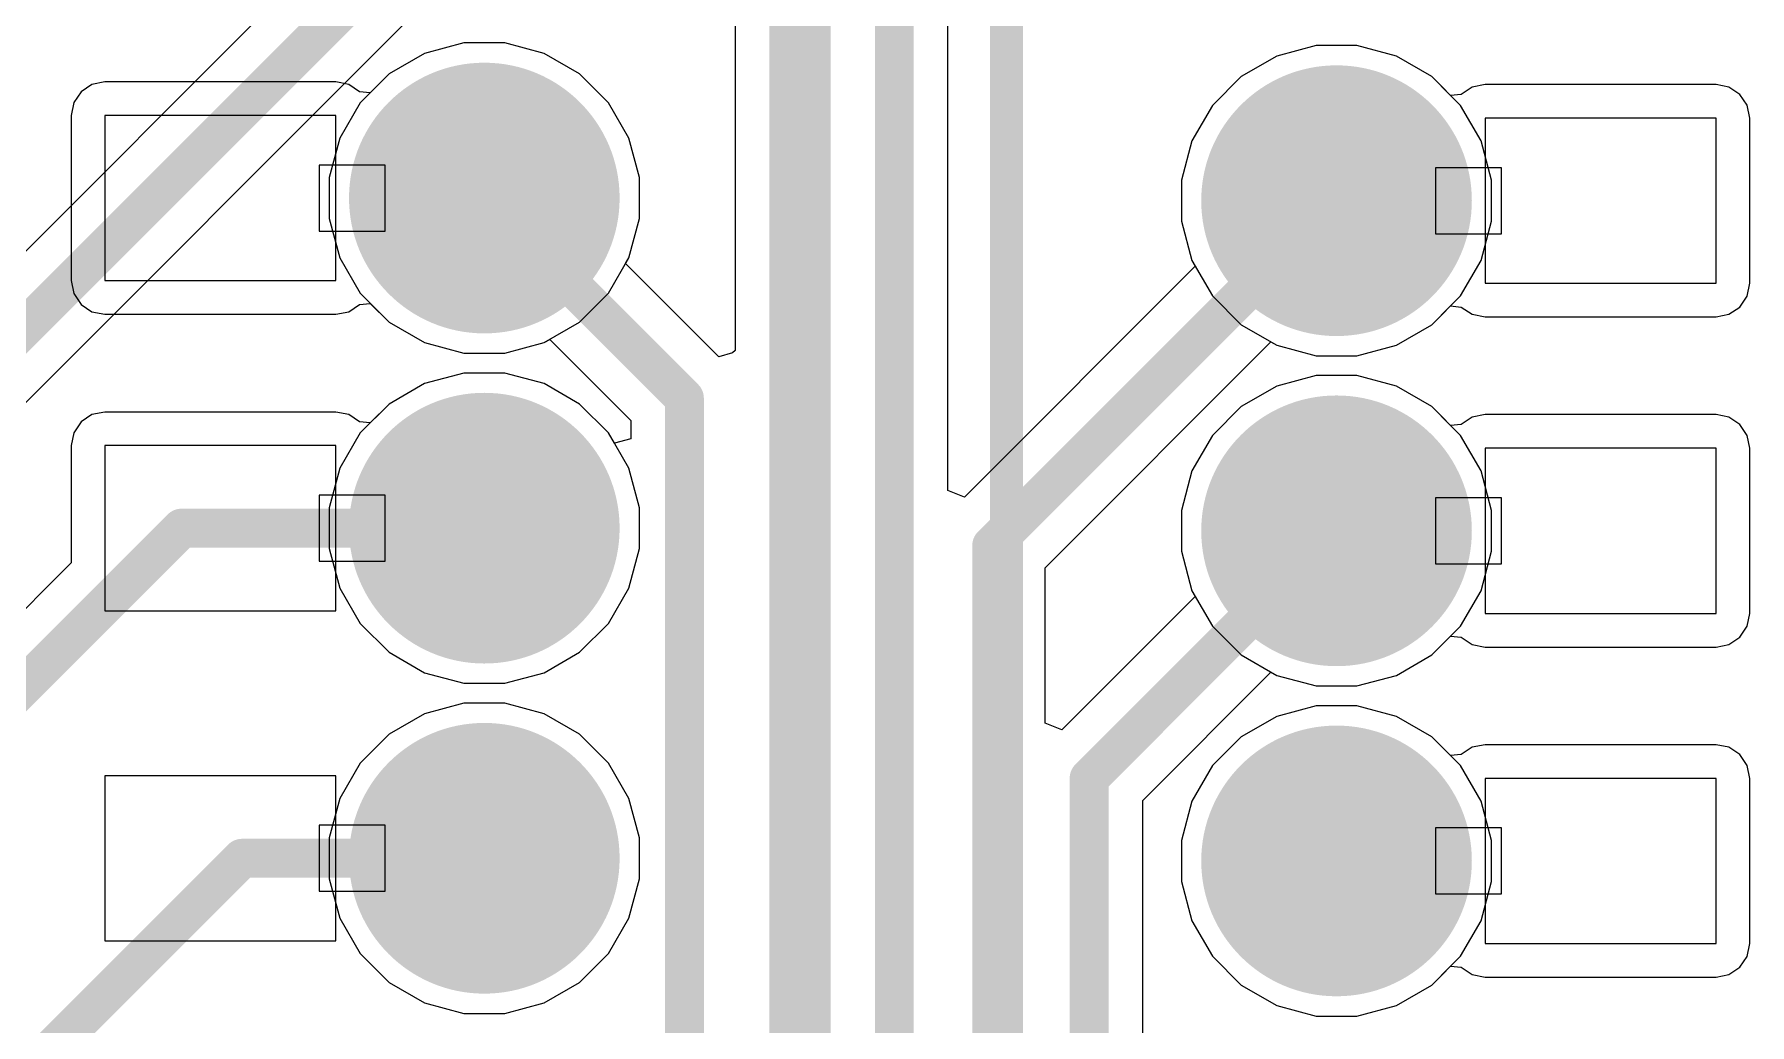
# Model space of a CAD drawing. Header units: inches. Extents: x -0.01 to 4.3, y -0.01 to 7.88.
# Drawn here: x 3.116 to 3.636, y 6.487 to 6.787 of the extents above; entities that cross this region are included whole.
import ezdxf

# ---------------------------------------------------------------- set-up
doc = ezdxf.new("R2010")
doc.units = ezdxf.units.IN
doc.header["$MEASUREMENT"] = 0
for name, color, linetype in [('Bottom Layer', 5, 'Continuous'), ('Bottom Solder', 6, 'Continuous'), ('Multi-Layer', 9, 'Continuous'), ('Pad Holes', 156, 'Continuous'), ('Top Layer', 1, 'Continuous'), ('Top Overlay', 2, 'Continuous'), ('Top Solder', 216, 'Continuous')]:
    doc.layers.add(name, color=color, linetype=linetype)

# ---------------------------------------------------------------- blocks, each defined once
blk = doc.blocks.new('B___P____31')
at = {"layer": 'Bottom Layer'}
h = blk.add_hatch(color=5, dxfattribs=at)
edge = h.paths.add_edge_path()
edge.add_arc((0.3, -0.15), 0.037, 0, 360)
h = blk.add_hatch(color=5, dxfattribs=at)
edge = h.paths.add_edge_path()
edge.add_arc((0.3, -0.25), 0.037, 0, 360)
h = blk.add_hatch(color=5, dxfattribs=at)
edge = h.paths.add_edge_path()
edge.add_arc((0.3, -0.35), 0.037, 0, 360)
at = {"layer": 'Bottom Solder'}
h = blk.add_hatch(color=6, dxfattribs=at)
edge = h.paths.add_edge_path()
edge.add_arc((0.3, -0.15), 0.041, 0, 360)
h = blk.add_hatch(color=6, dxfattribs=at)
edge = h.paths.add_edge_path()
edge.add_arc((0.3, -0.25), 0.041, 0, 360)
h = blk.add_hatch(color=6, dxfattribs=at)
edge = h.paths.add_edge_path()
edge.add_arc((0.3, -0.35), 0.041, 0, 360)
at = {"layer": 'Multi-Layer'}
h = blk.add_hatch(color=9, dxfattribs=at)
edge = h.paths.add_edge_path()
edge.add_arc((0.3, -0.15), 0.037, 0, 360)
h = blk.add_hatch(color=9, dxfattribs=at)
edge = h.paths.add_edge_path()
edge.add_arc((0.3, -0.25), 0.037, 0, 360)
h = blk.add_hatch(color=9, dxfattribs=at)
edge = h.paths.add_edge_path()
edge.add_arc((0.3, -0.35), 0.037, 0, 360)
at = {"layer": 'Pad Holes'}
h = blk.add_hatch(color=7, dxfattribs=at)
edge = h.paths.add_edge_path()
edge.add_arc((0.3, -0.15), 0.02, 0, 360)
h = blk.add_hatch(color=7, dxfattribs=at)
edge = h.paths.add_edge_path()
edge.add_arc((0.3, -0.25), 0.02, 0, 360)
h = blk.add_hatch(color=7, dxfattribs=at)
edge = h.paths.add_edge_path()
edge.add_arc((0.3, -0.35), 0.02, 0, 360)
at = {"layer": 'Top Layer'}
h = blk.add_hatch(color=1, dxfattribs=at)
edge = h.paths.add_edge_path()
edge.add_arc((0.3, -0.15), 0.037, 0, 360)
h = blk.add_hatch(color=1, dxfattribs=at)
edge = h.paths.add_edge_path()
edge.add_arc((0.3, -0.25), 0.037, 0, 360)
h = blk.add_hatch(color=1, dxfattribs=at)
edge = h.paths.add_edge_path()
edge.add_arc((0.3, -0.35), 0.037, 0, 360)
at = {"layer": 'Top Solder'}
h = blk.add_hatch(color=216, dxfattribs=at)
edge = h.paths.add_edge_path()
edge.add_arc((0.3, -0.15), 0.041, 0, 360)
h = blk.add_hatch(color=216, dxfattribs=at)
edge = h.paths.add_edge_path()
edge.add_arc((0.3, -0.25), 0.041, 0, 360)
h = blk.add_hatch(color=216, dxfattribs=at)
edge = h.paths.add_edge_path()
edge.add_arc((0.3, -0.35), 0.041, 0, 360)
at = {"layer": 'Bottom Layer'}
for p, q in [((0.255, -0.125), (0.185, -0.125)), ((0.185, -0.125), (0.185, -0.175)), ((0.255, -0.175), (0.255, -0.125)), ((0.27, -0.14), (0.25, -0.14)), ((0.25, -0.14), (0.25, -0.16)), ((0.27, -0.16), (0.27, -0.14)), ((0.25, -0.16), (0.27, -0.16)), ((0.185, -0.175), (0.255, -0.175)), ((0.255, -0.225), (0.185, -0.225)), ((0.185, -0.225), (0.185, -0.275)), ((0.255, -0.275), (0.255, -0.225)), ((0.27, -0.24), (0.25, -0.24)), ((0.25, -0.24), (0.25, -0.26)), ((0.27, -0.26), (0.27, -0.24)), ((0.25, -0.26), (0.27, -0.26)), ((0.185, -0.275), (0.255, -0.275)), ((0.255, -0.325), (0.185, -0.325)), ((0.185, -0.325), (0.185, -0.375)), ((0.255, -0.375), (0.255, -0.325)), ((0.27, -0.34), (0.25, -0.34)), ((0.25, -0.34), (0.25, -0.36)), ((0.27, -0.36), (0.27, -0.34)), ((0.25, -0.36), (0.27, -0.36)), ((0.185, -0.375), (0.255, -0.375))]:
    blk.add_line(p, q, dxfattribs=at)
at = {"layer": 'Top Overlay'}
blk.add_lwpolyline([(0.4, 1.05, 0.01, 0.01, 0), (0.4, -1.05, 0.01, 0.01, 0)], format="xyseb", dxfattribs=at)
blk = doc.blocks.new('B___P____32')
at = {"layer": 'Bottom Layer'}
h = blk.add_hatch(color=5, dxfattribs=at)
edge = h.paths.add_edge_path()
edge.add_arc((-0.3, -0.15), 0.037, 0, 360)
h = blk.add_hatch(color=5, dxfattribs=at)
edge = h.paths.add_edge_path()
edge.add_arc((-0.3, -0.25), 0.037, 0, 360)
h = blk.add_hatch(color=5, dxfattribs=at)
edge = h.paths.add_edge_path()
edge.add_arc((-0.3, -0.35), 0.037, 0, 360)
at = {"layer": 'Bottom Solder'}
h = blk.add_hatch(color=6, dxfattribs=at)
edge = h.paths.add_edge_path()
edge.add_arc((-0.3, -0.15), 0.041, 0, 360)
h = blk.add_hatch(color=6, dxfattribs=at)
edge = h.paths.add_edge_path()
edge.add_arc((-0.3, -0.25), 0.041, 0, 360)
h = blk.add_hatch(color=6, dxfattribs=at)
edge = h.paths.add_edge_path()
edge.add_arc((-0.3, -0.35), 0.041, 0, 360)
at = {"layer": 'Multi-Layer'}
h = blk.add_hatch(color=9, dxfattribs=at)
edge = h.paths.add_edge_path()
edge.add_arc((-0.3, -0.15), 0.037, 0, 360)
h = blk.add_hatch(color=9, dxfattribs=at)
edge = h.paths.add_edge_path()
edge.add_arc((-0.3, -0.25), 0.037, 0, 360)
h = blk.add_hatch(color=9, dxfattribs=at)
edge = h.paths.add_edge_path()
edge.add_arc((-0.3, -0.35), 0.037, 0, 360)
at = {"layer": 'Pad Holes'}
h = blk.add_hatch(color=7, dxfattribs=at)
edge = h.paths.add_edge_path()
edge.add_arc((-0.3, -0.15), 0.02, 0, 360)
h = blk.add_hatch(color=7, dxfattribs=at)
edge = h.paths.add_edge_path()
edge.add_arc((-0.3, -0.25), 0.02, 0, 360)
h = blk.add_hatch(color=7, dxfattribs=at)
edge = h.paths.add_edge_path()
edge.add_arc((-0.3, -0.35), 0.02, 0, 360)
at = {"layer": 'Top Layer'}
h = blk.add_hatch(color=1, dxfattribs=at)
edge = h.paths.add_edge_path()
edge.add_arc((-0.3, -0.15), 0.037, 0, 360)
h = blk.add_hatch(color=1, dxfattribs=at)
edge = h.paths.add_edge_path()
edge.add_arc((-0.3, -0.25), 0.037, 0, 360)
h = blk.add_hatch(color=1, dxfattribs=at)
edge = h.paths.add_edge_path()
edge.add_arc((-0.3, -0.35), 0.037, 0, 360)
at = {"layer": 'Top Solder'}
h = blk.add_hatch(color=216, dxfattribs=at)
edge = h.paths.add_edge_path()
edge.add_arc((-0.3, -0.15), 0.041, 0, 360)
h = blk.add_hatch(color=216, dxfattribs=at)
edge = h.paths.add_edge_path()
edge.add_arc((-0.3, -0.25), 0.041, 0, 360)
h = blk.add_hatch(color=216, dxfattribs=at)
edge = h.paths.add_edge_path()
edge.add_arc((-0.3, -0.35), 0.041, 0, 360)
at = {"layer": 'Bottom Layer'}
for p, q in [((-0.255, -0.125), (-0.255, -0.175)), ((-0.185, -0.125), (-0.255, -0.125)), ((-0.185, -0.175), (-0.185, -0.125)), ((-0.27, -0.14), (-0.27, -0.16)), ((-0.25, -0.14), (-0.27, -0.14)), ((-0.25, -0.16), (-0.25, -0.14)), ((-0.27, -0.16), (-0.25, -0.16)), ((-0.255, -0.175), (-0.185, -0.175)), ((-0.255, -0.225), (-0.255, -0.275)), ((-0.185, -0.225), (-0.255, -0.225)), ((-0.185, -0.275), (-0.185, -0.225)), ((-0.27, -0.24), (-0.27, -0.26)), ((-0.25, -0.24), (-0.27, -0.24)), ((-0.25, -0.26), (-0.25, -0.24)), ((-0.27, -0.26), (-0.25, -0.26)), ((-0.255, -0.275), (-0.185, -0.275)), ((-0.255, -0.325), (-0.255, -0.375)), ((-0.185, -0.325), (-0.255, -0.325)), ((-0.185, -0.375), (-0.185, -0.325)), ((-0.27, -0.34), (-0.27, -0.36)), ((-0.25, -0.34), (-0.27, -0.34)), ((-0.25, -0.36), (-0.25, -0.34)), ((-0.27, -0.36), (-0.25, -0.36)), ((-0.255, -0.375), (-0.185, -0.375))]:
    blk.add_line(p, q, dxfattribs=at)
at = {"layer": 'Top Overlay'}
blk.add_lwpolyline([(-0.4, 1.05, 0.01, 0.01, 0), (-0.4, -1.05, 0.01, 0.01, 0)], format="xyseb", dxfattribs=at)

msp = doc.modelspace()

# ---------------------------------------------------------------- linework, layer by layer
at = {"layer": 'Bottom Layer'}
for p, q in [((3.32878, 7.06163), (3.32878, 6.69157)), ((3.39322, 6.64922), (3.39322, 6.90087)), ((3.24657, 6.7848), (3.23461, 6.78159)), ((3.25894, 6.7848), (3.24657, 6.7848)), ((3.2709, 6.78159), (3.25894, 6.7848)), ((3.50481, 6.784), (3.49286, 6.7808)), ((3.51719, 6.784), (3.50481, 6.784)), ((3.52914, 6.7808), (3.51719, 6.784)), ((3.23461, 6.78159), (3.2239, 6.7754)), ((3.28161, 6.7754), (3.2709, 6.78159)), ((3.49286, 6.7808), (3.48214, 6.77461)), ((3.53986, 6.77461), (3.52914, 6.7808)), ((3.2239, 6.7754), (3.21818, 6.76969)), ((3.29037, 6.76665), (3.28161, 6.7754)), ((3.48214, 6.77461), (3.47339, 6.76586)), ((3.54558, 6.76889), (3.53986, 6.77461)), ((3.13055, 6.77), (3.12834, 6.7667)), ((3.13385, 6.77222), (3.13055, 6.77)), ((3.13776, 6.77299), (3.13385, 6.77222)), ((3.20776, 6.77299), (3.13776, 6.77299)), ((3.21166, 6.77222), (3.20776, 6.77299)), ((3.21497, 6.77001), (3.21166, 6.77222)), ((3.21818, 6.76969), (3.21497, 6.77001)), ((3.54879, 6.76921), (3.54558, 6.76889)), ((3.5521, 6.77142), (3.54879, 6.76921)), ((3.556, 6.7722), (3.5521, 6.77142)), ((3.626, 6.7722), (3.556, 6.7722)), ((3.6299, 6.77142), (3.626, 6.7722)), ((3.63321, 6.76921), (3.6299, 6.77142)), ((3.63542, 6.7659), (3.63321, 6.76921)), ((3.12834, 6.7667), (3.12756, 6.7628)), ((3.12756, 6.7628), (3.12756, 6.7128)), ((3.29655, 6.75594), (3.29037, 6.76665)), ((3.47339, 6.76586), (3.4672, 6.75514)), ((3.6362, 6.762), (3.63542, 6.7659)), ((3.6362, 6.712), (3.6362, 6.762)), ((3.29976, 6.74398), (3.29655, 6.75594)), ((3.4672, 6.75514), (3.464, 6.74319)), ((3.29976, 6.73161), (3.29976, 6.74398)), ((3.464, 6.74319), (3.464, 6.73081)), ((3.29655, 6.71965), (3.29976, 6.73161)), ((3.464, 6.73081), (3.4672, 6.71886)), ((3.29556, 6.71793), (3.29655, 6.71965)), ((3.32378, 6.6897), (3.29556, 6.71793)), ((3.4682, 6.71713), (3.39822, 6.64715)), ((3.4672, 6.71886), (3.4682, 6.71713)), ((3.12756, 6.7128), (3.12834, 6.70889)), ((3.63542, 6.7081), (3.6362, 6.712)), ((3.12834, 6.70889), (3.13055, 6.70559)), ((3.13055, 6.70559), (3.13385, 6.70338)), ((3.21166, 6.70338), (3.21497, 6.70559)), ((3.21497, 6.70559), (3.21818, 6.7059)), ((3.21818, 6.7059), (3.2239, 6.70019)), ((3.63321, 6.70479), (3.63542, 6.7081)), ((3.13385, 6.70338), (3.13776, 6.7026)), ((3.13776, 6.7026), (3.20776, 6.7026)), ((3.20776, 6.7026), (3.21166, 6.70338)), ((3.53986, 6.69939), (3.54558, 6.70511)), ((3.54558, 6.70511), (3.54879, 6.70479)), ((3.54879, 6.70479), (3.5521, 6.70258)), ((3.5521, 6.70258), (3.556, 6.7018)), ((3.556, 6.7018), (3.626, 6.7018)), ((3.626, 6.7018), (3.6299, 6.70258)), ((3.6299, 6.70258), (3.63321, 6.70479)), ((3.2239, 6.70019), (3.23461, 6.694)), ((3.52914, 6.6932), (3.53986, 6.69939)), ((3.23461, 6.694), (3.24657, 6.6908)), ((3.24657, 6.6908), (3.25894, 6.6908)), ((3.25894, 6.6908), (3.2709, 6.694)), ((3.2709, 6.694), (3.27262, 6.69499)), ((3.27262, 6.69499), (3.29716, 6.67046)), ((3.32797, 6.69096), (3.32378, 6.6897)), ((3.32878, 6.69157), (3.32797, 6.69096)), ((3.42274, 6.62581), (3.49113, 6.6942)), ((3.49113, 6.6942), (3.49286, 6.6932)), ((3.49286, 6.6932), (3.50481, 6.69)), ((3.50481, 6.69), (3.51719, 6.69)), ((3.51719, 6.69), (3.52914, 6.6932)), ((3.24657, 6.6848), (3.23461, 6.68159)), ((3.25894, 6.6848), (3.24657, 6.6848)), ((3.2709, 6.68159), (3.25894, 6.6848)), ((3.23461, 6.68159), (3.2239, 6.6754)), ((3.28161, 6.6754), (3.2709, 6.68159)), ((3.49286, 6.6808), (3.48214, 6.67461)), ((3.50481, 6.684), (3.49286, 6.6808)), ((3.51719, 6.684), (3.50481, 6.684)), ((3.52914, 6.6808), (3.51719, 6.684)), ((3.53986, 6.67461), (3.52914, 6.6808)), ((3.2239, 6.6754), (3.21818, 6.66969)), ((3.29037, 6.66665), (3.28161, 6.6754)), ((3.48214, 6.67461), (3.47339, 6.66586)), ((3.54558, 6.66889), (3.53986, 6.67461)), ((3.13055, 6.67), (3.12834, 6.6667)), ((3.13385, 6.67222), (3.13055, 6.67)), ((3.13776, 6.67299), (3.13385, 6.67222)), ((3.20776, 6.67299), (3.13776, 6.67299)), ((3.21166, 6.67222), (3.20776, 6.67299)), ((3.21497, 6.67), (3.21166, 6.67222)), ((3.21818, 6.66969), (3.21497, 6.67)), ((3.29716, 6.67046), (3.29716, 6.66488)), ((3.54879, 6.66921), (3.54558, 6.66889)), ((3.5521, 6.67142), (3.54879, 6.66921)), ((3.556, 6.6722), (3.5521, 6.67142)), ((3.626, 6.6722), (3.556, 6.6722)), ((3.6299, 6.67142), (3.626, 6.6722)), ((3.63321, 6.66921), (3.6299, 6.67142)), ((3.63542, 6.6659), (3.63321, 6.66921)), ((3.12834, 6.6667), (3.12756, 6.6628)), ((3.29216, 6.66354), (3.29037, 6.66665)), ((3.29716, 6.66488), (3.29216, 6.66354)), ((3.47339, 6.66586), (3.4672, 6.65514)), ((3.6362, 6.662), (3.63542, 6.6659)), ((3.12756, 6.6628), (3.12756, 6.62726)), ((3.6362, 6.612), (3.6362, 6.662)), ((3.4672, 6.65514), (3.464, 6.64319)), ((3.39822, 6.64715), (3.39322, 6.64922)), ((3.464, 6.64319), (3.464, 6.63081)), ((3.464, 6.63081), (3.4672, 6.61886)), ((3.12756, 6.62726), (2.77991, 6.27961)), ((3.42274, 6.57875), (3.42274, 6.62581)), ((3.4682, 6.61713), (3.42774, 6.57668)), ((3.4672, 6.61886), (3.4682, 6.61713)), ((3.63542, 6.6081), (3.6362, 6.612)), ((3.63321, 6.60479), (3.63542, 6.6081)), ((3.53986, 6.59939), (3.54558, 6.60511)), ((3.54558, 6.60511), (3.54879, 6.60479)), ((3.54879, 6.60479), (3.5521, 6.60258)), ((3.5521, 6.60258), (3.556, 6.6018)), ((3.556, 6.6018), (3.626, 6.6018)), ((3.626, 6.6018), (3.6299, 6.60258)), ((3.6299, 6.60258), (3.63321, 6.60479)), ((3.52914, 6.5932), (3.53986, 6.59939)), ((3.45227, 6.55534), (3.49113, 6.5942)), ((3.49113, 6.5942), (3.49286, 6.5932)), ((3.49286, 6.5932), (3.50481, 6.59)), ((3.51719, 6.59), (3.52914, 6.5932)), ((3.50481, 6.59), (3.51719, 6.59)), ((3.49286, 6.5808), (3.48214, 6.57461)), ((3.50481, 6.584), (3.49286, 6.5808)), ((3.51719, 6.584), (3.50481, 6.584)), ((3.52914, 6.5808), (3.51719, 6.584)), ((3.53986, 6.57461), (3.52914, 6.5808)), ((3.42774, 6.57668), (3.42274, 6.57875)), ((3.48214, 6.57461), (3.47339, 6.56586)), ((3.54558, 6.56889), (3.53986, 6.57461)), ((3.5521, 6.57142), (3.54879, 6.56921)), ((3.556, 6.5722), (3.5521, 6.57142)), ((3.626, 6.5722), (3.556, 6.5722)), ((3.6299, 6.57142), (3.626, 6.5722)), ((3.63321, 6.56921), (3.6299, 6.57142)), ((3.47339, 6.56586), (3.4672, 6.55514)), ((3.54879, 6.56921), (3.54558, 6.56889)), ((3.63542, 6.5659), (3.63321, 6.56921)), ((3.6362, 6.562), (3.63542, 6.5659)), ((3.6362, 6.512), (3.6362, 6.562)), ((3.45227, 5.3659), (3.45227, 6.55534)), ((3.4672, 6.55514), (3.464, 6.54319)), ((3.464, 6.54319), (3.464, 6.53081)), ((3.464, 6.53081), (3.4672, 6.51886)), ((3.4672, 6.51886), (3.47339, 6.50814)), ((3.47339, 6.50814), (3.48214, 6.49939)), ((3.63321, 6.50479), (3.63542, 6.5081)), ((3.63542, 6.5081), (3.6362, 6.512)), ((3.53986, 6.49939), (3.54558, 6.50511)), ((3.54558, 6.50511), (3.54879, 6.50479)), ((3.54879, 6.50479), (3.5521, 6.50258)), ((3.6299, 6.50258), (3.63321, 6.50479)), ((3.48214, 6.49939), (3.49286, 6.4932)), ((3.52914, 6.4932), (3.53986, 6.49939)), ((3.5521, 6.50258), (3.556, 6.5018)), ((3.556, 6.5018), (3.626, 6.5018)), ((3.626, 6.5018), (3.6299, 6.50258)), ((3.49286, 6.4932), (3.50481, 6.49)), ((3.51719, 6.49), (3.52914, 6.4932)), ((3.50481, 6.49), (3.51719, 6.49))]:
    msp.add_line(p, q, dxfattribs=at)
for points in [[(3.345, 5.40255, 0.01181, 0.01181, 0), (3.345, 7.06163, 0.01181, 0.01181, 0)], [(3.377, 5.39036, 0.01181, 0.01181, 0), (3.377, 6.90759, 0.01181, 0.01181, 0)], [(3.25276, 6.7378, 0.01181, 0.01181, 0), (3.31338, 6.67717, 0.01181, 0.01181, 0)], [(3.40653, 6.63253, 0.01181, 0.01181, 0), (3.511, 6.737, 0.01181, 0.01181, 0)], [(3.31338, 5.41269, 0.01181, 0.01181, 0), (3.31338, 6.67717, 0.01181, 0.01181, 0)], [(2.79138, 6.26814, 0.01181, 0.01181, 0), (3.16103, 6.6378, 0.01181, 0.01181, 0)], [(3.16103, 6.6378, 0.01181, 0.01181, 0), (3.25276, 6.6378, 0.01181, 0.01181, 0)], [(3.40653, 5.37813, 0.01181, 0.01181, 0), (3.40653, 6.63253, 0.01181, 0.01181, 0)], [(3.43606, 6.56205, 0.01181, 0.01181, 0), (3.511, 6.637, 0.01181, 0.01181, 0)], [(3.43606, 5.3659, 0.01181, 0.01181, 0), (3.43606, 6.56205, 0.01181, 0.01181, 0)], [(3.0118, 6.37024, 0.01181, 0.01181, 0), (3.17935, 6.5378, 0.01181, 0.01181, 0)], [(3.17935, 6.5378, 0.01181, 0.01181, 0), (3.25276, 6.5378, 0.01181, 0.01181, 0)]]:
    msp.add_lwpolyline(points, format="xyseb", dxfattribs=at)
for points in [[(3.2498, 6.7378, 0.00591, 0.00591, 1), (3.25571, 6.7378, 0.00591, 0.00591, 1)], [(3.50805, 6.737, 0.00591, 0.00591, 1), (3.51395, 6.737, 0.00591, 0.00591, 1)], [(3.31043, 6.67717, 0.00591, 0.00591, 1), (3.31633, 6.67717, 0.00591, 0.00591, 1)], [(3.31043, 6.67717, 0.00591, 0.00591, 1), (3.31633, 6.67717, 0.00591, 0.00591, 1)], [(3.15808, 6.6378, 0.00591, 0.00591, 1), (3.16399, 6.6378, 0.00591, 0.00591, 1)], [(3.15808, 6.6378, 0.00591, 0.00591, 1), (3.16399, 6.6378, 0.00591, 0.00591, 1)], [(3.2498, 6.6378, 0.00591, 0.00591, 1), (3.25571, 6.6378, 0.00591, 0.00591, 1)], [(3.40357, 6.63253, 0.00591, 0.00591, 1), (3.40948, 6.63253, 0.00591, 0.00591, 1)], [(3.40357, 6.63253, 0.00591, 0.00591, 1), (3.40948, 6.63253, 0.00591, 0.00591, 1)], [(3.50805, 6.637, 0.00591, 0.00591, 1), (3.51395, 6.637, 0.00591, 0.00591, 1)], [(3.4331, 6.56205, 0.00591, 0.00591, 1), (3.43901, 6.56205, 0.00591, 0.00591, 1)], [(3.4331, 6.56205, 0.00591, 0.00591, 1), (3.43901, 6.56205, 0.00591, 0.00591, 1)], [(3.1764, 6.5378, 0.00591, 0.00591, 1), (3.1823, 6.5378, 0.00591, 0.00591, 1)], [(3.1764, 6.5378, 0.00591, 0.00591, 1), (3.1823, 6.5378, 0.00591, 0.00591, 1)], [(3.2498, 6.5378, 0.00591, 0.00591, 1), (3.25571, 6.5378, 0.00591, 0.00591, 1)]]:
    msp.add_lwpolyline(points, format="xyseb", close=True, dxfattribs=at)
at = {"layer": 'Top Layer'}
for p, q in [((3.20995, 6.81793), (2.88353, 6.49151)), ((2.91122, 6.47332), (3.23289, 6.79499)), ((3.24657, 6.7848), (3.23461, 6.78159)), ((3.25894, 6.7848), (3.24657, 6.7848)), ((3.2709, 6.78159), (3.25894, 6.7848)), ((3.50481, 6.784), (3.49286, 6.7808)), ((3.51719, 6.784), (3.50481, 6.784)), ((3.52914, 6.7808), (3.51719, 6.784)), ((3.23461, 6.78159), (3.2239, 6.7754)), ((3.28161, 6.7754), (3.2709, 6.78159)), ((3.49286, 6.7808), (3.48214, 6.77461)), ((3.53986, 6.77461), (3.52914, 6.7808)), ((3.2239, 6.7754), (3.21515, 6.76665)), ((3.29037, 6.76665), (3.28161, 6.7754)), ((3.48214, 6.77461), (3.47339, 6.76586)), ((3.54861, 6.76586), (3.53986, 6.77461)), ((3.21515, 6.76665), (3.20896, 6.75594)), ((3.29655, 6.75594), (3.29037, 6.76665)), ((3.47339, 6.76586), (3.4672, 6.75514)), ((3.5548, 6.75514), (3.54861, 6.76586)), ((3.20896, 6.75594), (3.20576, 6.74398)), ((3.29976, 6.74398), (3.29655, 6.75594)), ((3.4672, 6.75514), (3.464, 6.74319)), ((3.558, 6.74319), (3.5548, 6.75514)), ((3.20576, 6.74398), (3.20576, 6.73161)), ((3.29976, 6.73161), (3.29976, 6.74398)), ((3.464, 6.74319), (3.464, 6.73081)), ((3.558, 6.73081), (3.558, 6.74319)), ((3.20576, 6.73161), (3.20896, 6.71965)), ((3.29655, 6.71965), (3.29976, 6.73161)), ((3.464, 6.73081), (3.4672, 6.71886)), ((3.5548, 6.71886), (3.558, 6.73081)), ((3.20896, 6.71965), (3.21515, 6.70894)), ((3.29037, 6.70894), (3.29655, 6.71965)), ((3.4672, 6.71886), (3.47339, 6.70814)), ((3.54861, 6.70814), (3.5548, 6.71886)), ((3.21515, 6.70894), (3.2239, 6.70019)), ((3.28161, 6.70019), (3.29037, 6.70894)), ((3.47339, 6.70814), (3.48214, 6.69939)), ((3.53986, 6.69939), (3.54861, 6.70814)), ((3.2239, 6.70019), (3.23461, 6.694)), ((3.2709, 6.694), (3.28161, 6.70019)), ((3.48214, 6.69939), (3.49286, 6.6932)), ((3.52914, 6.6932), (3.53986, 6.69939)), ((3.23461, 6.694), (3.24657, 6.6908)), ((3.24657, 6.6908), (3.25894, 6.6908)), ((3.25894, 6.6908), (3.2709, 6.694)), ((3.49286, 6.6932), (3.50481, 6.69)), ((3.50481, 6.69), (3.51719, 6.69)), ((3.51719, 6.69), (3.52914, 6.6932)), ((3.24657, 6.6848), (3.23461, 6.68159)), ((3.25894, 6.6848), (3.24657, 6.6848)), ((3.2709, 6.68159), (3.25894, 6.6848)), ((3.23461, 6.68159), (3.2239, 6.6754)), ((3.28161, 6.6754), (3.2709, 6.68159)), ((3.49286, 6.6808), (3.48214, 6.67461)), ((3.50481, 6.684), (3.49286, 6.6808)), ((3.51719, 6.684), (3.50481, 6.684)), ((3.52914, 6.6808), (3.51719, 6.684)), ((3.53986, 6.67461), (3.52914, 6.6808)), ((3.2239, 6.6754), (3.21515, 6.66665)), ((3.29037, 6.66665), (3.28161, 6.6754)), ((3.48214, 6.67461), (3.47339, 6.66586)), ((3.54861, 6.66586), (3.53986, 6.67461)), ((3.21515, 6.66665), (3.20896, 6.65594)), ((3.29655, 6.65594), (3.29037, 6.66665)), ((3.47339, 6.66586), (3.4672, 6.65514)), ((3.5548, 6.65514), (3.54861, 6.66586)), ((3.20896, 6.65594), (3.20576, 6.64398)), ((3.29976, 6.64398), (3.29655, 6.65594)), ((3.4672, 6.65514), (3.464, 6.64319)), ((3.558, 6.64319), (3.5548, 6.65514)), ((3.20576, 6.64398), (3.20576, 6.63161)), ((3.29976, 6.63161), (3.29976, 6.64398)), ((3.464, 6.64319), (3.464, 6.63081)), ((3.558, 6.63081), (3.558, 6.64319)), ((3.20576, 6.63161), (3.20896, 6.61965)), ((3.29655, 6.61965), (3.29976, 6.63161)), ((3.464, 6.63081), (3.4672, 6.61886)), ((3.5548, 6.61886), (3.558, 6.63081)), ((3.20896, 6.61965), (3.21515, 6.60894)), ((3.29037, 6.60894), (3.29655, 6.61965)), ((3.4672, 6.61886), (3.47339, 6.60814)), ((3.54861, 6.60814), (3.5548, 6.61886)), ((3.21515, 6.60894), (3.2239, 6.60019)), ((3.28161, 6.60019), (3.29037, 6.60894)), ((3.47339, 6.60814), (3.48214, 6.59939)), ((3.53986, 6.59939), (3.54861, 6.60814)), ((3.2239, 6.60019), (3.23461, 6.594)), ((3.2709, 6.594), (3.28161, 6.60019)), ((3.48214, 6.59939), (3.49286, 6.5932)), ((3.52914, 6.5932), (3.53986, 6.59939)), ((3.23461, 6.594), (3.24657, 6.5908)), ((3.25894, 6.5908), (3.2709, 6.594)), ((3.49286, 6.5932), (3.50481, 6.59)), ((3.51719, 6.59), (3.52914, 6.5932)), ((3.24657, 6.5908), (3.25894, 6.5908)), ((3.50481, 6.59), (3.51719, 6.59)), ((3.23461, 6.58159), (3.2239, 6.5754)), ((3.24657, 6.5848), (3.23461, 6.58159)), ((3.25894, 6.5848), (3.24657, 6.5848)), ((3.2709, 6.58159), (3.25894, 6.5848)), ((3.28161, 6.5754), (3.2709, 6.58159)), ((3.49286, 6.5808), (3.48214, 6.57461)), ((3.50481, 6.584), (3.49286, 6.5808)), ((3.51719, 6.584), (3.50481, 6.584)), ((3.52914, 6.5808), (3.51719, 6.584)), ((3.53986, 6.57461), (3.52914, 6.5808)), ((3.2239, 6.5754), (3.21515, 6.56665)), ((3.29037, 6.56665), (3.28161, 6.5754)), ((3.48214, 6.57461), (3.47339, 6.56586)), ((3.54861, 6.56586), (3.53986, 6.57461)), ((3.21515, 6.56665), (3.20896, 6.55594)), ((3.29655, 6.55594), (3.29037, 6.56665)), ((3.47339, 6.56586), (3.4672, 6.55514)), ((3.5548, 6.55514), (3.54861, 6.56586)), ((3.20896, 6.55594), (3.20576, 6.54398)), ((3.29976, 6.54398), (3.29655, 6.55594)), ((3.4672, 6.55514), (3.464, 6.54319)), ((3.558, 6.54319), (3.5548, 6.55514)), ((3.20576, 6.54398), (3.20576, 6.53161)), ((3.29976, 6.53161), (3.29976, 6.54398)), ((3.464, 6.54319), (3.464, 6.53081)), ((3.558, 6.53081), (3.558, 6.54319)), ((3.20576, 6.53161), (3.20896, 6.51965)), ((3.29655, 6.51965), (3.29976, 6.53161)), ((3.464, 6.53081), (3.4672, 6.51886)), ((3.5548, 6.51886), (3.558, 6.53081)), ((3.20896, 6.51965), (3.21515, 6.50894)), ((3.29037, 6.50894), (3.29655, 6.51965)), ((3.4672, 6.51886), (3.47339, 6.50814)), ((3.54861, 6.50814), (3.5548, 6.51886)), ((3.21515, 6.50894), (3.2239, 6.50019)), ((3.28161, 6.50019), (3.29037, 6.50894)), ((3.47339, 6.50814), (3.48214, 6.49939)), ((3.53986, 6.49939), (3.54861, 6.50814)), ((3.2239, 6.50019), (3.23461, 6.494)), ((3.2709, 6.494), (3.28161, 6.50019)), ((3.48214, 6.49939), (3.49286, 6.4932)), ((3.52914, 6.4932), (3.53986, 6.49939)), ((3.23461, 6.494), (3.24657, 6.4908)), ((3.25894, 6.4908), (3.2709, 6.494)), ((3.49286, 6.4932), (3.50481, 6.49)), ((3.51719, 6.49), (3.52914, 6.4932)), ((3.24657, 6.4908), (3.25894, 6.4908)), ((3.50481, 6.49), (3.51719, 6.49))]:
    msp.add_line(p, q, dxfattribs=at)
msp.add_lwpolyline([(2.895, 6.48004, 0.01181, 0.01181, 0), (3.25276, 6.8378, 0.01181, 0.01181, 0)], format="xyseb", dxfattribs=at)

# ---------------------------------------------------------------- block references
at = {"rotation": 180}
for name, p in [('B___P____32', (2.95276, 6.3878)), ('B___P____31', (3.811, 6.387))]:
    msp.add_blockref(name, p, dxfattribs=at)

doc.saveas('drawing.dxf')
